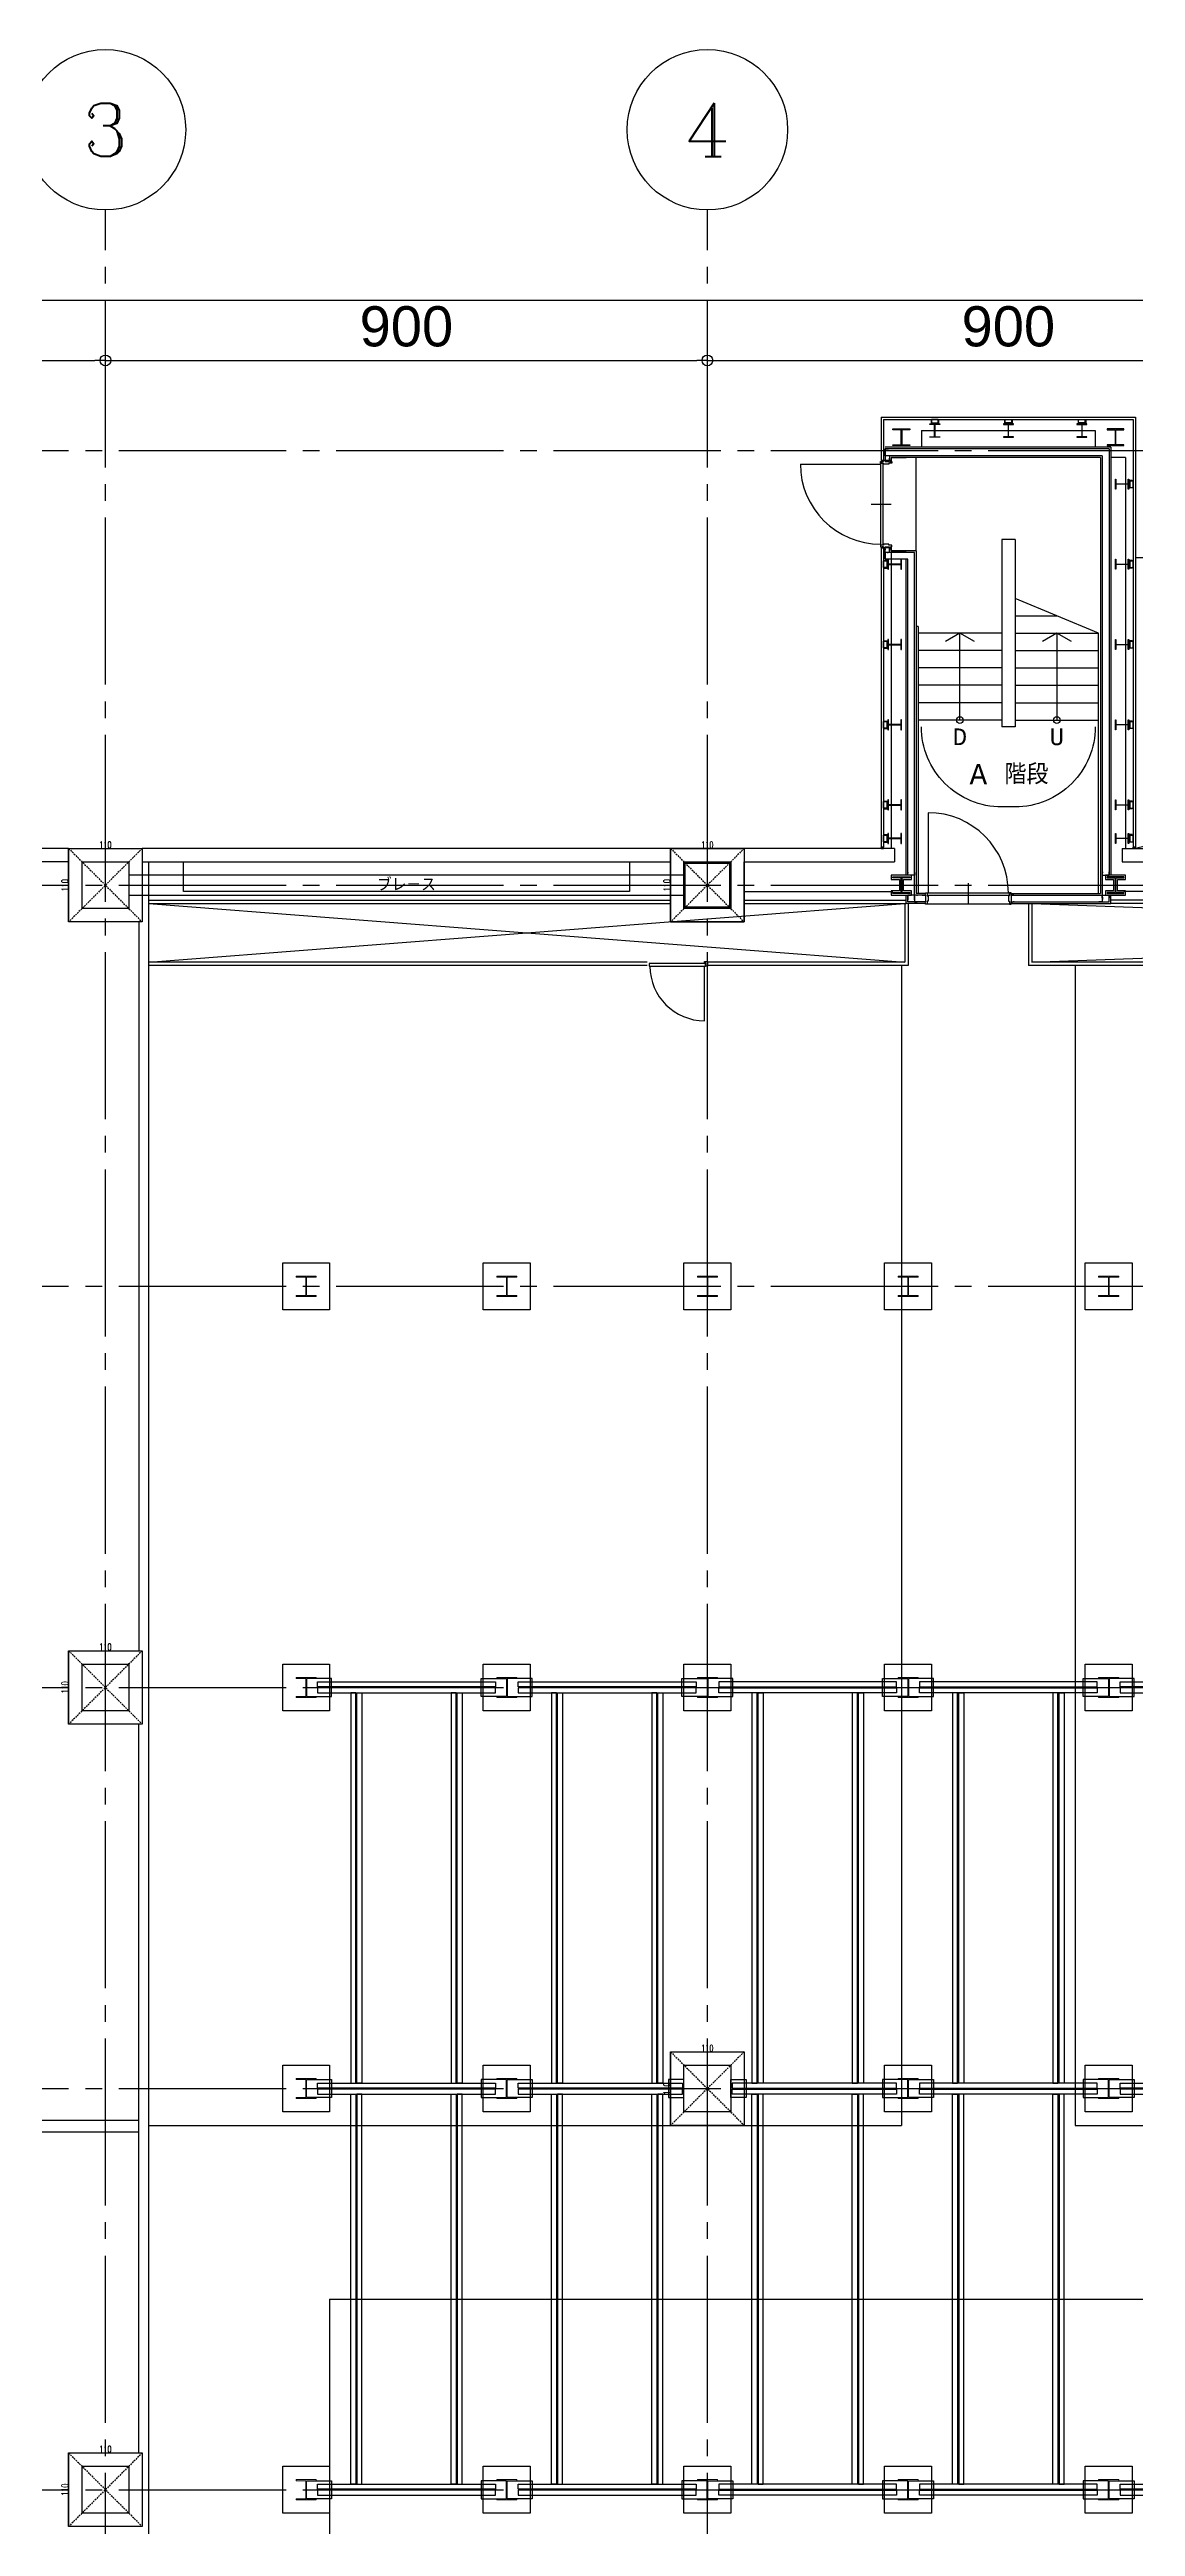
# Model space of a CAD drawing. Header units: millimetres. Extents: x -25195 to 195597, y 6477 to 112111.
# Drawn here: x 1776 to 3400, y 16295 to 20000 of the extents above; entities that cross this region are included whole.
import ezdxf
from ezdxf.enums import TextEntityAlignment as Align

# ---------------------------------------------------------------- set-up
doc = ezdxf.new("R2010")
doc.units = ezdxf.units.MM
doc.header["$LTSCALE"] = 100
doc.linetypes.add('X-N-FAB-L10$0$COL-CEN-LIN', pattern=[3.25, 2.5, -0.25, 0.25, -0.25])
doc.linetypes.add('X-N-FAB-L10$0$HIDDEN', pattern=[0.375, 0.25, -0.125])
for name, color, linetype in [('0-XREF', 7, 'Continuous'), ('X-N-FAB-L10$0$0-MC', 8, 'Continuous'), ('X-N-FAB-L10$0$0-NC', 8, 'Continuous'), ('X-N-FAB-L10$0$08', 8, 'Continuous'), ('X-N-FAB-L10$0$BEAM', 8, 'Continuous'), ('X-N-FAB-L10$0$BLOCK', 8, 'Continuous'), ('X-N-FAB-L10$0$CCL', 8, 'X-N-FAB-L10$0$COL-CEN-LIN'), ('X-N-FAB-L10$0$COL', 8, 'Continuous'), ('X-N-FAB-L10$0$COL-S', 8, 'Continuous'), ('X-N-FAB-L10$0$WALL-P', 8, 'Continuous'), ('X-N-FAB-L10$0$WALL-RC', 8, 'Continuous')]:
    doc.layers.add(name, color=color, linetype=linetype)
doc.layers.add('X-N-FAB-L10$0$A-BLOCK', color=8, linetype='Continuous', plot=False)
doc.layers.add('X-N-FAB-L10$0$DIM', color=8, linetype='Continuous', plot=False)
doc.layers.add('X-N-FAB-L10$0$STEEL1', color=8, linetype='Continuous', lineweight=0)
doc.styles.add('X-N-FAB-L10$0$ATS', font='monotxt.shx', dxfattribs={"bigfont": 'BIGFONT.shx'})
doc.styles.add('X-N-FAB-L10$0$COL-NUM', font='romanc')
doc.styles.add('X-N-FAB-L10$0$DIM', font='simplex.shx', dxfattribs={"width": 0.67, "bigfont": 'chineset.shx'})
doc.styles.add('X-N-FAB-L10$0$DimStyUse', font='romans.shx', dxfattribs={"width": 0.7})
doc.styles.add('X-N-FAB-L10$0$Gen-Text', font='arial.ttf', dxfattribs={"height": 2.5})
doc.dimstyles.new('X-N-FAB-L10$0$cirl', dxfattribs={"dimtxt": 200, "dimasz": 50, "dimexe": 50, "dimexo": 0, "dimgap": 20, "dimtad": 1, "dimdsep": 46, "dimtxsty": 'X-N-FAB-L10$0$DimStyUse', "dimblk": 'X-N-FAB-L10$0$_Origin', "dimcen": 10, "dimdle": 50, "dimclrt": 2, "dimazin": 0, "dimtfac": 1, "dimtix": 1, "dimtmove": 2, "dimatfit": 3, "dimfxl": 10, "dimtolj": 1, "dimarcsym": 0})
doc.dimstyles.new('X-N-FAB-L10$0$JJP_005_defpoint', dxfattribs={"dimtxt": 20, "dimasz": 0.5, "dimexe": 0.5, "dimexo": 0.5, "dimgap": 0.5, "dimtad": 1, "dimdsep": 46, "dimtxsty": 'X-N-FAB-L10$0$DIM', "dimblk": 'X-N-FAB-L10$0$_None', "dimcen": 10, "dimclrd": 256, "dimclre": 256, "dimclrt": 256, "dimadec": 0, "dimazin": 0, "dimtfac": 1, "dimtix": 1, "dimtmove": 2, "dimatfit": 3, "dimldrblk": 'X-N-FAB-L10$0$_None', "dimfxl": 0.5, "dimtolj": 1, "dimtzin": 0, "dimarcsym": 0})

# ---------------------------------------------------------------- blocks, each defined once
blk = doc.blocks.new('X-N-FAB-L10$0$_Origin')
at = {"color": 0, "linetype": 'ByBlock', "lineweight": -2}
blk.add_line((0, 0), (-1, 0), dxfattribs=at)
blk.add_circle((0, 0), 0.5, dxfattribs=at)
blk = doc.blocks.new('*D128')
at = {"layer": 'DefPoints', "color": 0, "transparency": 16777216}
for p in [(0, 9025), (-26950, 8935), (0, 8935)]:
    blk.add_point(p, dxfattribs=at)
at = {"layer": 'X-N-FAB-L10$0$DIM', "color": 0, "lineweight": -2, "transparency": 16777216}
for p, q in [((-26950, 8935), (-26950, 9045)), ((0, 8935), (0, 9045)), ((-26934, 9025), (-16, 9025))]:
    blk.add_line(p, q, dxfattribs=at)
at = {"layer": 'X-N-FAB-L10$0$DIM', "color": 0, "lineweight": -2, "transparency": 16777216, "xscale": 16, "yscale": 16, "zscale": 16, "rotation": 180}
blk.add_blockref('X-N-FAB-L10$0$_Origin', (-26950, 9025), dxfattribs=at)
at = {"layer": 'X-N-FAB-L10$0$DIM', "color": 0, "lineweight": -2, "transparency": 16777216, "xscale": 16, "yscale": 16, "zscale": 16}
blk.add_blockref('X-N-FAB-L10$0$_Origin', (0, 9025), dxfattribs=at)
at = {"layer": 'X-N-FAB-L10$0$DIM', "color": 2, "transparency": 16777216, "insert": (-13475, 9075.6), "char_height": 2.5, "attachment_point": 5, "style": 'X-N-FAB-L10$0$Gen-Text'}
blk.add_mtext('\\A1;{\\H24x;26950}', dxfattribs=at)
blk = doc.blocks.new('X-N-FAB-L10$0$cn-y')
at = {"layer": 'X-N-FAB-L10$0$0-MC'}
blk.add_circle((-50, 0), 50, dxfattribs=at)
at = {"layer": 'X-N-FAB-L10$0$0-NC', "style": 'X-N-FAB-L10$0$COL-NUM'}
blk.add_attdef('GRID-Y', text='', height=50, dxfattribs=at).set_placement((-50, 0), align=Align.MIDDLE_CENTER)
blk = doc.blocks.new('*D130')
at = {"layer": 'DefPoints', "color": 0, "transparency": 16777216}
for p in [(-25150, 8935), (-26050, 8845), (-25150, 8845)]:
    blk.add_point(p, dxfattribs=at)
at = {"layer": 'X-N-FAB-L10$0$DIM', "color": 0, "lineweight": -2, "transparency": 16777216}
for p, q in [((-26050, 8845), (-26050, 8955)), ((-26034, 8935), (-25166, 8935)), ((-25150, 8845), (-25150, 8955))]:
    blk.add_line(p, q, dxfattribs=at)
at = {"layer": 'X-N-FAB-L10$0$DIM', "color": 0, "lineweight": -2, "transparency": 16777216, "xscale": 16, "yscale": 16, "zscale": 16, "rotation": 180}
blk.add_blockref('X-N-FAB-L10$0$_Origin', (-26050, 8935), dxfattribs=at)
at = {"layer": 'X-N-FAB-L10$0$DIM', "color": 0, "lineweight": -2, "transparency": 16777216, "xscale": 16, "yscale": 16, "zscale": 16}
blk.add_blockref('X-N-FAB-L10$0$_Origin', (-25150, 8935), dxfattribs=at)
at = {"layer": 'X-N-FAB-L10$0$DIM', "color": 2, "transparency": 16777216, "insert": (-25600, 8985.6), "char_height": 2.5, "attachment_point": 5, "style": 'X-N-FAB-L10$0$Gen-Text'}
blk.add_mtext('\\A1;{\\H24x;900}', dxfattribs=at)
blk = doc.blocks.new('*D131')
at = {"layer": 'DefPoints', "color": 0, "transparency": 16777216}
for p in [(-24250, 8935), (-25150, 8845), (-24250, 8845)]:
    blk.add_point(p, dxfattribs=at)
at = {"layer": 'X-N-FAB-L10$0$DIM', "color": 0, "lineweight": -2, "transparency": 16777216}
for p, q in [((-25150, 8845), (-25150, 8955)), ((-25134, 8935), (-24266, 8935)), ((-24250, 8845), (-24250, 8955))]:
    blk.add_line(p, q, dxfattribs=at)
at = {"layer": 'X-N-FAB-L10$0$DIM', "color": 0, "lineweight": -2, "transparency": 16777216, "xscale": 16, "yscale": 16, "zscale": 16, "rotation": 180}
blk.add_blockref('X-N-FAB-L10$0$_Origin', (-25150, 8935), dxfattribs=at)
at = {"layer": 'X-N-FAB-L10$0$DIM', "color": 0, "lineweight": -2, "transparency": 16777216, "xscale": 16, "yscale": 16, "zscale": 16}
blk.add_blockref('X-N-FAB-L10$0$_Origin', (-24250, 8935), dxfattribs=at)
at = {"layer": 'X-N-FAB-L10$0$DIM', "color": 2, "transparency": 16777216, "insert": (-24700, 8985.6), "char_height": 2.5, "attachment_point": 5, "style": 'X-N-FAB-L10$0$Gen-Text'}
blk.add_mtext('\\A1;{\\H24x;900}', dxfattribs=at)
blk = doc.blocks.new('*D132')
at = {"layer": 'DefPoints', "color": 0, "transparency": 16777216}
for p in [(-23350, 8935), (-24250, 8845), (-23350, 8845)]:
    blk.add_point(p, dxfattribs=at)
at = {"layer": 'X-N-FAB-L10$0$DIM', "color": 0, "lineweight": -2, "transparency": 16777216}
for p, q in [((-24250, 8845), (-24250, 8955)), ((-24234, 8935), (-23366, 8935)), ((-23350, 8845), (-23350, 8955))]:
    blk.add_line(p, q, dxfattribs=at)
at = {"layer": 'X-N-FAB-L10$0$DIM', "color": 0, "lineweight": -2, "transparency": 16777216, "xscale": 16, "yscale": 16, "zscale": 16, "rotation": 180}
blk.add_blockref('X-N-FAB-L10$0$_Origin', (-24250, 8935), dxfattribs=at)
at = {"layer": 'X-N-FAB-L10$0$DIM', "color": 0, "lineweight": -2, "transparency": 16777216, "xscale": 16, "yscale": 16, "zscale": 16}
blk.add_blockref('X-N-FAB-L10$0$_Origin', (-23350, 8935), dxfattribs=at)
at = {"layer": 'X-N-FAB-L10$0$DIM', "color": 2, "transparency": 16777216, "insert": (-23800, 8985.6), "char_height": 2.5, "attachment_point": 5, "style": 'X-N-FAB-L10$0$Gen-Text'}
blk.add_mtext('\\A1;{\\H24x;900}', dxfattribs=at)
blk = doc.blocks.new('*D89')
at = {"layer": 'DefPoints', "lineweight": -2, "transparency": 16777216}
blk.add_line((0, 0), (110, 0), dxfattribs=at)
at = {"layer": 'DefPoints', "color": 0, "transparency": 16777216}
for p in [(0, 0), (110, 0), (110, 0)]:
    blk.add_point(p, dxfattribs=at)
at = {"layer": 'DefPoints', "transparency": 16777216, "insert": (55, 5.5), "char_height": 10, "attachment_point": 5, "style": 'X-N-FAB-L10$0$DIM'}
blk.add_mtext('\\A1;110', dxfattribs=at)
blk = doc.blocks.new('X-N-FAB-L10$0$_None')
blk = doc.blocks.new('*D90')
at = {"layer": 'DefPoints', "lineweight": -2, "transparency": 16777216}
blk.add_line((0, 0), (0, -110), dxfattribs=at)
at = {"layer": 'DefPoints', "color": 0, "transparency": 16777216}
for p in [(0, 0), (0, -110), (0, -110)]:
    blk.add_point(p, dxfattribs=at)
at = {"layer": 'DefPoints', "transparency": 16777216, "insert": (-5.5, -55), "char_height": 10, "attachment_point": 5, "rotation": 90, "style": 'X-N-FAB-L10$0$DIM'}
blk.add_mtext('\\A1;110', dxfattribs=at)
blk = doc.blocks.new('X-N-FAB-L10$0$A$C08dda4ec')
at = {"layer": 'X-N-FAB-L10$0$COL'}
blk.add_lwpolyline([(0, 70), (70, 70), (70, 0), (0, 0)], close=True, dxfattribs=at)
at = {"layer": 'X-N-FAB-L10$0$STEEL1'}
blk.add_lwpolyline([(20, 50), (50, 50), (50, 48.5), (35.5, 48.5), (35.5, 21.5), (50, 21.5), (50, 20), (20, 20), (20, 21.5), (34.5, 21.5), (34.5, 48.5), (20, 48.5)], close=True, dxfattribs=at)
blk = doc.blocks.new('X-N-FAB-L10$0$A$C4634a148')
at = {"layer": 'X-N-FAB-L10$0$08'}
for points in [[(0, 5400), (37.5, 5400), (37.5, 5427), (0, 5427)], [(16.5, 5421.8), (282.5, 5421.8), (282.5, 5414.3), (16.5, 5414.3)], [(16.5, 5405.2), (282.5, 5405.2), (282.5, 5412.7), (16.5, 5412.7)], [(299, 5400), (261.5, 5400), (261.5, 5427), (299, 5427)], [(300, 5400), (337.5, 5400), (337.5, 5427), (300, 5427)], [(316.5, 5421.8), (582.5, 5421.8), (582.5, 5414.3), (316.5, 5414.3)], [(316.5, 5405.2), (582.5, 5405.2), (582.5, 5412.7), (316.5, 5412.7)], [(599, 5400), (561.5, 5400), (561.5, 5427), (599, 5427)], [(600, 5400), (637.5, 5400), (637.5, 5427), (600, 5427)], [(882.5, 5421.8), (616.5, 5421.8), (616.5, 5414.3), (882.5, 5414.3)], [(882.5, 5405.2), (616.5, 5405.2), (616.5, 5412.7), (882.5, 5412.7)], [(899, 5400), (861.5, 5400), (861.5, 5427), (899, 5427)], [(900, 5400), (937.5, 5400), (937.5, 5427), (900, 5427)], [(1182.5, 5421.8), (916.5, 5421.8), (916.5, 5414.3), (1182.5, 5414.3)], [(1182.5, 5405.2), (916.5, 5405.2), (916.5, 5412.7), (1182.5, 5412.7)], [(1199, 5400), (1161.5, 5400), (1161.5, 5427), (1199, 5427)], [(1200, 5400), (1237.5, 5400), (1237.5, 5427), (1200, 5427)], [(1216.5, 5421.8), (1482.5, 5421.8), (1482.5, 5414.3), (1216.5, 5414.3)], [(1216.5, 5405.2), (1482.5, 5405.2), (1482.5, 5412.7), (1216.5, 5412.7)], [(66.2, 5405.2), (66.2, 4821.8), (73.7, 4821.8), (73.7, 5405.2)], [(82.8, 5405.2), (82.8, 4821.8), (75.3, 4821.8), (75.3, 5405.2)], [(216.2, 5405.2), (216.2, 4821.8), (223.7, 4821.8), (223.7, 5405.2)], [(232.8, 5405.2), (232.8, 4821.8), (225.3, 4821.8), (225.3, 5405.2)], [(366.2, 5405.2), (366.2, 4821.8), (373.7, 4821.8), (373.7, 5405.2)], [(382.8, 5405.2), (382.8, 4821.8), (375.3, 4821.8), (375.3, 5405.2)], [(516.2, 5405.2), (516.2, 4821.8), (523.7, 4821.8), (523.7, 5405.2)], [(532.8, 5405.2), (532.8, 4821.8), (525.3, 4821.8), (525.3, 5405.2)], [(666.2, 5405.2), (666.2, 4821.8), (673.7, 4821.8), (673.7, 5405.2)], [(682.8, 5405.2), (682.8, 4821.8), (675.3, 4821.8), (675.3, 5405.2)], [(816.2, 5405.2), (816.2, 4821.8), (823.7, 4821.8), (823.7, 5405.2)], [(832.8, 5405.2), (832.8, 4821.8), (825.3, 4821.8), (825.3, 5405.2)], [(966.2, 5405.2), (966.2, 4821.8), (973.7, 4821.8), (973.7, 5405.2)], [(982.8, 5405.2), (982.8, 4821.8), (975.3, 4821.8), (975.3, 5405.2)], [(1116.2, 5405.2), (1116.2, 4821.8), (1123.7, 4821.8), (1123.7, 5405.2)], [(1132.8, 5405.2), (1132.8, 4821.8), (1125.3, 4821.8), (1125.3, 5405.2)], [(0, 4827), (37.5, 4827), (37.5, 4800), (0, 4800)], [(16.5, 4821.8), (282.5, 4821.8), (282.5, 4814.3), (16.5, 4814.3)], [(299, 4827), (261.5, 4827), (261.5, 4800), (299, 4800)], [(300, 4827), (337.5, 4827), (337.5, 4800), (300, 4800)], [(316.5, 4821.8), (562.5, 4821.8), (562.5, 4814.3), (316.5, 4814.3)], [(564.5, 4827), (541.5, 4827), (541.5, 4800), (564.5, 4800)], [(634.5, 4827), (657.5, 4827), (657.5, 4800), (634.5, 4800)], [(882.5, 4821.8), (636.5, 4821.8), (636.5, 4814.3), (882.5, 4814.3)], [(899, 4827), (861.5, 4827), (861.5, 4800), (899, 4800)], [(900, 4827), (937.5, 4827), (937.5, 4800), (900, 4800)], [(1182.5, 4821.8), (916.5, 4821.8), (916.5, 4814.3), (1182.5, 4814.3)], [(1199, 4827), (1161.5, 4827), (1161.5, 4800), (1199, 4800)], [(1200, 4827), (1237.5, 4827), (1237.5, 4800), (1200, 4800)], [(1216.5, 4821.8), (1462.5, 4821.8), (1462.5, 4814.3), (1216.5, 4814.3)], [(16.5, 4805.2), (282.5, 4805.2), (282.5, 4812.7), (16.5, 4812.7)], [(66.2, 4221.8), (66.2, 4805.2), (73.7, 4805.2), (73.7, 4221.8)], [(82.8, 4221.8), (82.8, 4805.2), (75.3, 4805.2), (75.3, 4221.8)], [(216.2, 4221.8), (216.2, 4805.2), (223.7, 4805.2), (223.7, 4221.8)], [(232.8, 4221.8), (232.8, 4805.2), (225.3, 4805.2), (225.3, 4221.8)], [(316.5, 4805.2), (562.5, 4805.2), (562.5, 4812.7), (316.5, 4812.7)], [(366.2, 4221.8), (366.2, 4805.2), (373.7, 4805.2), (373.7, 4221.8)], [(382.8, 4221.8), (382.8, 4805.2), (375.3, 4805.2), (375.3, 4221.8)], [(516.2, 4221.8), (516.2, 4805.2), (523.7, 4805.2), (523.7, 4221.8)], [(532.8, 4221.8), (532.8, 4805.2), (525.3, 4805.2), (525.3, 4221.8)], [(882.5, 4805.2), (636.5, 4805.2), (636.5, 4812.7), (882.5, 4812.7)], [(666.2, 4221.8), (666.2, 4805.2), (673.7, 4805.2), (673.7, 4221.8)], [(682.8, 4221.8), (682.8, 4805.2), (675.3, 4805.2), (675.3, 4221.8)], [(816.2, 4221.8), (816.2, 4805.2), (823.7, 4805.2), (823.7, 4221.8)], [(832.8, 4221.8), (832.8, 4805.2), (825.3, 4805.2), (825.3, 4221.8)], [(1182.5, 4805.2), (916.5, 4805.2), (916.5, 4812.7), (1182.5, 4812.7)], [(966.2, 4221.8), (966.2, 4805.2), (973.7, 4805.2), (973.7, 4221.8)], [(982.8, 4221.8), (982.8, 4805.2), (975.3, 4805.2), (975.3, 4221.8)], [(1116.2, 4221.8), (1116.2, 4805.2), (1123.7, 4805.2), (1123.7, 4221.8)], [(1132.8, 4221.8), (1132.8, 4805.2), (1125.3, 4805.2), (1125.3, 4221.8)], [(1216.5, 4805.2), (1462.5, 4805.2), (1462.5, 4812.7), (1216.5, 4812.7)], [(0, 4227), (37.5, 4227), (37.5, 4200), (0, 4200)], [(299, 4227), (261.5, 4227), (261.5, 4200), (299, 4200)], [(300, 4227), (337.5, 4227), (337.5, 4200), (300, 4200)], [(599, 4227), (561.5, 4227), (561.5, 4200), (599, 4200)], [(600, 4227), (637.5, 4227), (637.5, 4200), (600, 4200)], [(899, 4227), (861.5, 4227), (861.5, 4200), (899, 4200)], [(900, 4227), (937.5, 4227), (937.5, 4200), (900, 4200)], [(1199, 4227), (1161.5, 4227), (1161.5, 4200), (1199, 4200)], [(1200, 4227), (1237.5, 4227), (1237.5, 4200), (1200, 4200)], [(16.5, 4221.8), (282.5, 4221.8), (282.5, 4214.3), (16.5, 4214.3)], [(16.5, 4205.2), (282.5, 4205.2), (282.5, 4212.7), (16.5, 4212.7)], [(316.5, 4221.8), (582.5, 4221.8), (582.5, 4214.3), (316.5, 4214.3)], [(316.5, 4205.2), (582.5, 4205.2), (582.5, 4212.7), (316.5, 4212.7)], [(882.5, 4221.8), (616.5, 4221.8), (616.5, 4214.3), (882.5, 4214.3)], [(882.5, 4205.2), (616.5, 4205.2), (616.5, 4212.7), (882.5, 4212.7)], [(1182.5, 4221.8), (916.5, 4221.8), (916.5, 4214.3), (1182.5, 4214.3)], [(1182.5, 4205.2), (916.5, 4205.2), (916.5, 4212.7), (1182.5, 4212.7)], [(1216.5, 4221.8), (1482.5, 4221.8), (1482.5, 4214.3), (1216.5, 4214.3)], [(1216.5, 4205.2), (1482.5, 4205.2), (1482.5, 4212.7), (1216.5, 4212.7)]]:
    blk.add_lwpolyline(points, close=True, dxfattribs=at)
blk = doc.blocks.new('X-N-FAB-L10$0$A$C5b9bb6f0')
at = {"layer": 'X-N-FAB-L10$0$08'}
for p, q in [((5689.1, 10614), (5689.1, 10549.5)), ((5689.1, 10614), (6069.1, 10614)), ((5692.6, 10610.5), (5692.6, 10549.5)), ((5692.6, 10610.5), (6065.6, 10610.5)), ((6065.6, 10610.5), (6065.6, 9971)), ((6069.1, 10614), (6069.1, 9971)), ((6032.1, 10569), (5695.1, 10569)), ((6029.6, 10566.5), (5695.1, 10566.5)), ((5695.1, 10566.5), (5695.1, 10548)), ((5749.1, 10594), (6009.1, 10594)), ((5749.1, 10594), (5749.1, 10569)), ((6009.1, 10594), (6009.1, 10569)), ((6029.6, 10566.5), (6029.6, 9929)), ((6032.1, 10569), (6032.1, 9929)), ((5568.1, 10544), (5688.1, 10544)), ((5689.1, 10549.5), (5692.6, 10549.5)), ((5704.1, 10549.5), (5689.1, 10549.5)), ((6019.6, 10556.5), (5695.1, 10556.5)), ((5701.6, 10556.5), (5701.6, 10548)), ((6017.1, 10554), (5704.1, 10554)), ((5704.1, 10554), (5704.1, 10549.5)), ((5704.1, 10554), (5704.1, 10548)), ((5704.1, 10554), (5726.1, 10554)), ((5741.1, 10414), (5741.1, 10554)), ((6017.1, 10554), (6017.1, 9901.5)), ((6019.6, 10556.5), (6019.6, 9899)), ((6054.1, 10554), (6032.1, 10554)), ((6054.1, 10554), (6054.1, 9969)), ((8429.1, 10539), (6069.1, 9969)), ((5674.1, 10484), (5704.1, 10484)), ((5689.1, 10418.5), (5689.1, 9971)), ((5689.1, 10418.5), (5692.6, 10418.5)), ((5704.1, 10418.5), (5689.1, 10418.5)), ((5692.6, 10418.5), (5692.6, 9971)), ((5695.1, 10401.5), (5695.1, 10420)), ((5738.6, 10411.5), (5695.1, 10411.5)), ((5701.6, 10411.5), (5701.6, 10420)), ((5704.1, 10414), (5704.1, 10420)), ((5704.1, 10418.5), (5704.1, 9969)), ((5704.1, 10414), (5704.1, 10418.5)), ((5704.1, 10414), (5726.1, 10414)), ((5741.1, 10414), (5704.1, 10414)), ((5738.6, 9899), (5738.6, 10411.5)), ((5741.1, 10414), (5741.1, 9901.5)), ((5889.1, 10431), (5869.1, 10431)), ((5869.1, 10431), (5869.1, 10301)), ((5889.1, 10431), (5889.1, 10343)), ((5728.6, 10401.5), (5695.1, 10401.5)), ((5726.1, 9929), (5726.1, 10401.5)), ((5728.6, 9929), (5728.6, 10401.5)), ((6069.1, 10404), (6279.1, 10404)), ((6014.1, 10291), (5889.1, 10343)), ((5889.1, 10343), (5889.1, 10151)), ((5744.1, 10301), (5741.1, 10301)), ((5744.1, 10301), (5744.1, 9901.5)), ((5869.1, 10301), (5869.1, 10151)), ((5889.1, 10317), (5951.6, 10317)), ((5869.1, 10291), (5744.1, 10291)), ((5869.1, 10265), (5744.1, 10265)), ((5806.6, 10161), (5806.6, 10291)), ((5889.1, 10291), (6014.1, 10291)), ((5889.1, 10265), (6014.1, 10265)), ((5951.6, 10291), (5951.6, 10161)), ((6014.1, 9901.5), (6014.1, 10291)), ((5869.1, 10239), (5744.1, 10239)), ((5889.1, 10239), (6014.1, 10239)), ((5869.1, 10213), (5744.1, 10213)), ((5889.1, 10213), (6014.1, 10213)), ((5869.1, 10187), (5744.1, 10187)), ((5869.1, 10161), (5744.1, 10161)), ((5889.1, 10187), (6014.1, 10187)), ((5889.1, 10161), (6014.1, 10161)), ((5889.1, 10151), (5869.1, 10151)), ((5759.1, 10022.5), (5759.1, 9902.5)), ((5709.1, 9969), (4584.1, 9969)), ((5689.1, 9971), (5692.6, 9971)), ((5689.1, 9969), (5692.6, 9969)), ((5709.1, 9969), (5709.1, 9949)), ((6049.1, 9969), (8449.1, 9969)), ((6049.1, 9969), (6049.1, 9949)), ((6069.1, 9971), (6065.6, 9971)), ((6069.1, 9969), (6065.6, 9969)), ((4584.1, 9949), (5374.1, 9949)), ((5484.1, 9949), (5709.1, 9949)), ((6049.1, 9949), (6274.1, 9949)), ((5484.1, 9904.5), (5706.6, 9904.5)), ((5726.1, 9886.5), (5726.1, 9899)), ((5728.6, 9889), (5728.6, 9899)), ((5755.1, 9899), (5738.6, 9899)), ((5755.1, 9901.5), (5741.1, 9901.5)), ((5819.1, 9916.9), (5819.1, 9886.5)), ((5883.1, 9901.5), (6017.1, 9901.5)), ((5883.1, 9899), (6019.6, 9899)), ((6029.6, 9889), (6029.6, 9899)), ((6032.1, 9886.5), (6032.1, 9899)), ((6274.1, 9904.5), (6051.6, 9904.5)), ((4594.1, 9891.5), (5374.1, 9891.5)), ((4594.1, 9799), (5724.1, 9886.5)), ((4594.1, 9886.5), (5724.1, 9799)), ((4594.1, 9886.5), (5374.1, 9886.5)), ((5484.1, 9891.5), (5726.1, 9891.5)), ((5484.1, 9886.5), (5726.1, 9886.5)), ((5724.1, 9886.5), (5724.1, 9799)), ((5754.1, 9886.5), (5726.1, 9886.5)), ((5755.1, 9889), (5728.6, 9889)), ((5729.1, 9886.5), (5729.1, 9794)), ((5880.6, 9885.5), (5757.6, 9885.5)), ((5883.1, 9889), (6029.6, 9889)), ((5884.1, 9886.5), (6032.1, 9886.5)), ((5909.1, 9886.5), (5909.1, 9794)), ((5914.1, 9799), (8414.1, 9886.5)), ((5914.1, 9886.5), (8414.1, 9799)), ((5914.1, 9886.5), (5914.1, 9799)), ((6274.1, 9891.5), (6032.1, 9891.5)), ((6274.1, 9886.5), (6032.1, 9886.5)), ((5339.1, 9799), (4594.1, 9799)), ((5339.1, 9794), (4594.1, 9794)), ((5425, 9711.2), (5425, 9793)), ((5724.1, 9799), (5429.1, 9799)), ((5729.1, 9794), (5429.1, 9794)), ((5719.1, 9794), (5719.1, 8059)), ((7049.1, 9794), (5909.1, 9794)), ((7049.1, 9799), (5914.1, 9799)), ((5979.1, 9794), (5979.1, 8059)), ((4594.1, 8059), (5719.1, 8059)), ((5979.1, 8059), (8769.1, 8059)), ((4864.1, 7799), (8769.1, 7799)), ((4864.1, 7799), (4864.1, 6954))]:
    blk.add_line(p, q, dxfattribs=at)
for points in [[(5731.6, 10571.5), (5706.6, 10571.5), (5706.6, 10572.9), (5718.7, 10572.9), (5718.7, 10595.1), (5706.6, 10595.1), (5706.6, 10596.5), (5731.6, 10596.5), (5731.6, 10595.1), (5719.6, 10595.1), (5719.6, 10572.9), (5731.6, 10572.9)], [(5761.6, 10604), (5776.6, 10604), (5776.6, 10603.1), (5769.4, 10603.1), (5769.4, 10584.9), (5776.6, 10584.9), (5776.6, 10584), (5761.6, 10584), (5761.6, 10584.9), (5768.8, 10584.9), (5768.8, 10603.1), (5761.6, 10603.1)], [(5763.5, 10609), (5763.5, 10604), (5768.5, 10604), (5768.5, 10604.6), (5764.1, 10604.6), (5764.1, 10609)], [(5764.1, 10605.5), (5774.1, 10605.5), (5774.1, 10610.5), (5764.1, 10610.5)], [(5774.7, 10609), (5774.7, 10604), (5769.7, 10604), (5769.7, 10604.6), (5774.1, 10604.6), (5774.1, 10609)], [(5886.6, 10604), (5871.6, 10604), (5871.6, 10603.1), (5878.8, 10603.1), (5878.8, 10584.9), (5871.6, 10584.9), (5871.6, 10584), (5886.6, 10584), (5886.6, 10584.9), (5879.4, 10584.9), (5879.4, 10603.1), (5886.6, 10603.1)], [(5873.5, 10609), (5873.5, 10604), (5878.5, 10604), (5878.5, 10604.6), (5874.1, 10604.6), (5874.1, 10609)], [(5884.1, 10605.5), (5874.1, 10605.5), (5874.1, 10610.5), (5884.1, 10610.5)], [(5884.7, 10609), (5884.7, 10604), (5879.7, 10604), (5879.7, 10604.6), (5884.1, 10604.6), (5884.1, 10609)], [(5996.6, 10604), (5981.6, 10604), (5981.6, 10603.1), (5988.8, 10603.1), (5988.8, 10584.9), (5981.6, 10584.9), (5981.6, 10584), (5996.6, 10584), (5996.6, 10584.9), (5989.4, 10584.9), (5989.4, 10603.1), (5996.6, 10603.1)], [(5983.5, 10609), (5983.5, 10604), (5988.5, 10604), (5988.5, 10604.6), (5984.1, 10604.6), (5984.1, 10609)], [(5994.1, 10605.5), (5984.1, 10605.5), (5984.1, 10610.5), (5994.1, 10610.5)], [(5994.7, 10609), (5994.7, 10604), (5989.7, 10604), (5989.7, 10604.6), (5994.1, 10604.6), (5994.1, 10609)], [(6051.6, 10596.5), (6026.6, 10596.5), (6026.6, 10595.1), (6038.7, 10595.1), (6038.7, 10572.9), (6026.6, 10572.9), (6026.6, 10571.5), (6051.6, 10571.5), (6051.6, 10572.9), (6039.6, 10572.9), (6039.6, 10595.1), (6051.6, 10595.1)], [(5688.1, 10545), (5688.1, 10423), (5692.1, 10423), (5692.1, 10545)], [(6059.1, 10521.5), (6059.1, 10506.5), (6058.2, 10506.5), (6058.2, 10513.7), (6040, 10513.7), (6040, 10506.5), (6039.1, 10506.5), (6039.1, 10521.5), (6040, 10521.5), (6040, 10514.3), (6058.2, 10514.3), (6058.2, 10521.5)], [(6064.1, 10519.6), (6059.1, 10519.6), (6059.1, 10514.6), (6059.7, 10514.6), (6059.7, 10519), (6064.1, 10519)], [(6064.1, 10508.4), (6059.1, 10508.4), (6059.1, 10513.4), (6059.7, 10513.4), (6059.7, 10509), (6064.1, 10509)], [(6060.6, 10519), (6060.6, 10509), (6065.6, 10509), (6065.6, 10519)], [(5697.6, 10399), (5697.6, 10389), (5692.6, 10389), (5692.6, 10399)], [(5694.1, 10399.6), (5699.1, 10399.6), (5699.1, 10394.6), (5698.5, 10394.6), (5698.5, 10399), (5694.1, 10399)], [(5694.1, 10388.4), (5699.1, 10388.4), (5699.1, 10393.4), (5698.5, 10393.4), (5698.5, 10389), (5694.1, 10389)], [(5699.1, 10401.5), (5699.1, 10386.5), (5700, 10386.5), (5700, 10393.7), (5718.2, 10393.7), (5718.2, 10386.5), (5719.1, 10386.5), (5719.1, 10401.5), (5718.2, 10401.5), (5718.2, 10394.3), (5700, 10394.3), (5700, 10401.5)], [(6059.1, 10401.5), (6059.1, 10386.5), (6058.2, 10386.5), (6058.2, 10393.7), (6040, 10393.7), (6040, 10386.5), (6039.1, 10386.5), (6039.1, 10401.5), (6040, 10401.5), (6040, 10394.3), (6058.2, 10394.3), (6058.2, 10401.5)], [(6064.1, 10399.6), (6059.1, 10399.6), (6059.1, 10394.6), (6059.7, 10394.6), (6059.7, 10399), (6064.1, 10399)], [(6064.1, 10388.4), (6059.1, 10388.4), (6059.1, 10393.4), (6059.7, 10393.4), (6059.7, 10389), (6064.1, 10389)], [(6060.6, 10399), (6060.6, 10389), (6065.6, 10389), (6065.6, 10399)], [(5697.6, 10279), (5697.6, 10269), (5692.6, 10269), (5692.6, 10279)], [(5694.1, 10279.6), (5699.1, 10279.6), (5699.1, 10274.6), (5698.5, 10274.6), (5698.5, 10279), (5694.1, 10279)], [(5694.1, 10268.4), (5699.1, 10268.4), (5699.1, 10273.4), (5698.5, 10273.4), (5698.5, 10269), (5694.1, 10269)], [(5699.1, 10281.5), (5699.1, 10266.5), (5700, 10266.5), (5700, 10273.7), (5718.2, 10273.7), (5718.2, 10266.5), (5719.1, 10266.5), (5719.1, 10281.5), (5718.2, 10281.5), (5718.2, 10274.3), (5700, 10274.3), (5700, 10281.5)], [(6059.1, 10281.5), (6059.1, 10266.5), (6058.2, 10266.5), (6058.2, 10273.7), (6040, 10273.7), (6040, 10266.5), (6039.1, 10266.5), (6039.1, 10281.5), (6040, 10281.5), (6040, 10274.3), (6058.2, 10274.3), (6058.2, 10281.5)], [(6064.1, 10279.6), (6059.1, 10279.6), (6059.1, 10274.6), (6059.7, 10274.6), (6059.7, 10279), (6064.1, 10279)], [(6064.1, 10268.4), (6059.1, 10268.4), (6059.1, 10273.4), (6059.7, 10273.4), (6059.7, 10269), (6064.1, 10269)], [(6060.6, 10279), (6060.6, 10269), (6065.6, 10269), (6065.6, 10279)], [(5697.6, 10159), (5697.6, 10149), (5692.6, 10149), (5692.6, 10159)], [(5694.1, 10159.6), (5699.1, 10159.6), (5699.1, 10154.6), (5698.5, 10154.6), (5698.5, 10159), (5694.1, 10159)], [(5694.1, 10148.4), (5699.1, 10148.4), (5699.1, 10153.4), (5698.5, 10153.4), (5698.5, 10149), (5694.1, 10149)], [(5699.1, 10161.5), (5699.1, 10146.5), (5700, 10146.5), (5700, 10153.7), (5718.2, 10153.7), (5718.2, 10146.5), (5719.1, 10146.5), (5719.1, 10161.5), (5718.2, 10161.5), (5718.2, 10154.3), (5700, 10154.3), (5700, 10161.5)], [(6059.1, 10161.5), (6059.1, 10146.5), (6058.2, 10146.5), (6058.2, 10153.7), (6040, 10153.7), (6040, 10146.5), (6039.1, 10146.5), (6039.1, 10161.5), (6040, 10161.5), (6040, 10154.3), (6058.2, 10154.3), (6058.2, 10161.5)], [(6064.1, 10159.6), (6059.1, 10159.6), (6059.1, 10154.6), (6059.7, 10154.6), (6059.7, 10159), (6064.1, 10159)], [(6064.1, 10148.4), (6059.1, 10148.4), (6059.1, 10153.4), (6059.7, 10153.4), (6059.7, 10149), (6064.1, 10149)], [(6060.6, 10159), (6060.6, 10149), (6065.6, 10149), (6065.6, 10159)], [(5699.1, 10041.5), (5699.1, 10026.5), (5700, 10026.5), (5700, 10033.7), (5718.2, 10033.7), (5718.2, 10026.5), (5719.1, 10026.5), (5719.1, 10041.5), (5718.2, 10041.5), (5718.2, 10034.3), (5700, 10034.3), (5700, 10041.5)], [(6059.1, 10041.5), (6059.1, 10026.5), (6058.2, 10026.5), (6058.2, 10033.7), (6040, 10033.7), (6040, 10026.5), (6039.1, 10026.5), (6039.1, 10041.5), (6040, 10041.5), (6040, 10034.3), (6058.2, 10034.3), (6058.2, 10041.5)], [(5697.6, 10039), (5697.6, 10029), (5692.6, 10029), (5692.6, 10039)], [(5694.1, 10039.6), (5699.1, 10039.6), (5699.1, 10034.6), (5698.5, 10034.6), (5698.5, 10039), (5694.1, 10039)], [(5694.1, 10028.4), (5699.1, 10028.4), (5699.1, 10033.4), (5698.5, 10033.4), (5698.5, 10029), (5694.1, 10029)], [(6064.1, 10039.6), (6059.1, 10039.6), (6059.1, 10034.6), (6059.7, 10034.6), (6059.7, 10039), (6064.1, 10039)], [(6064.1, 10028.4), (6059.1, 10028.4), (6059.1, 10033.4), (6059.7, 10033.4), (6059.7, 10029), (6064.1, 10029)], [(6060.6, 10039), (6060.6, 10029), (6065.6, 10029), (6065.6, 10039)], [(5697.6, 9989), (5697.6, 9979), (5692.6, 9979), (5692.6, 9989)], [(5694.1, 9989.6), (5699.1, 9989.6), (5699.1, 9984.6), (5698.5, 9984.6), (5698.5, 9989), (5694.1, 9989)], [(5694.1, 9978.4), (5699.1, 9978.4), (5699.1, 9983.4), (5698.5, 9983.4), (5698.5, 9979), (5694.1, 9979)], [(5699.1, 9991.5), (5699.1, 9976.5), (5700, 9976.5), (5700, 9983.7), (5718.2, 9983.7), (5718.2, 9976.5), (5719.1, 9976.5), (5719.1, 9991.5), (5718.2, 9991.5), (5718.2, 9984.3), (5700, 9984.3), (5700, 9991.5)], [(6059.1, 9991.5), (6059.1, 9976.5), (6058.2, 9976.5), (6058.2, 9983.7), (6040, 9983.7), (6040, 9976.5), (6039.1, 9976.5), (6039.1, 9991.5), (6040, 9991.5), (6040, 9984.3), (6058.2, 9984.3), (6058.2, 9991.5)], [(6064.1, 9989.6), (6059.1, 9989.6), (6059.1, 9984.6), (6059.7, 9984.6), (6059.7, 9989), (6064.1, 9989)], [(6064.1, 9978.4), (6059.1, 9978.4), (6059.1, 9983.4), (6059.7, 9983.4), (6059.7, 9979), (6064.1, 9979)], [(6060.6, 9989), (6060.6, 9979), (6065.6, 9979), (6065.6, 9989)], [(5394.1, 9879), (5394.1, 9949), (5464.1, 9949), (5464.1, 9879)], [(5396.1, 9881), (5396.1, 9947), (5462.1, 9947), (5462.1, 9881)], [(4564.1, 9899), (5394.1, 9899), (5394.1, 9929), (4564.1, 9929)], [(5734.1, 9929), (5704.1, 9929), (5704.1, 9922.6), (5716.2, 9922.6), (5716.2, 9905.4), (5704.1, 9905.4), (5704.1, 9899), (5734.1, 9899), (5734.1, 9905.4), (5722.1, 9905.4), (5722.1, 9922.6), (5734.1, 9922.6)], [(5731.6, 9901.5), (5706.6, 9901.5), (5706.6, 9902.9), (5718.7, 9902.9), (5718.7, 9925.1), (5706.6, 9925.1), (5706.6, 9926.5), (5731.6, 9926.5), (5731.6, 9925.1), (5719.6, 9925.1), (5719.6, 9902.9), (5731.6, 9902.9)], [(5758.1, 9902.5), (5880.1, 9902.5), (5880.1, 9898.5), (5758.1, 9898.5)], [(6054.1, 9929), (6024.1, 9929), (6024.1, 9922.6), (6036.2, 9922.6), (6036.2, 9905.4), (6024.1, 9905.4), (6024.1, 9899), (6054.1, 9899), (6054.1, 9905.4), (6042.1, 9905.4), (6042.1, 9922.6), (6054.1, 9922.6)], [(6051.6, 9926.5), (6026.6, 9926.5), (6026.6, 9925.1), (6038.7, 9925.1), (6038.7, 9902.9), (6026.6, 9902.9), (6026.6, 9901.5), (6051.6, 9901.5), (6051.6, 9902.9), (6039.6, 9902.9), (6039.6, 9925.1), (6051.6, 9925.1)], [(5342.1, 9793), (5426.1, 9793), (5426.1, 9797), (5342.1, 9797)], [(5425, 9797.5), (5425, 9800), (5429.1, 9800), (5429.1, 9793), (5426.6, 9793), (5426.6, 9797.5)]]:
    blk.add_lwpolyline(points, close=True, dxfattribs=at)
for points in [[(5699.1, 10557.5), (5699.1, 10556.5), (5695.1, 10556.5), (5695.1, 10566.5), (5699.1, 10566.5), (5699.1, 10565.5)], [(5702.6, 10548), (5705.1, 10548), (5705.1, 10545.5), (5700.6, 10545.5), (5700.6, 10544), (5692.6, 10544), (5692.6, 10545.5), (5688.1, 10545.5), (5688.1, 10548), (5690.6, 10548)], [(5690.6, 10548), (5692.6, 10549.5), (5692.6, 10548), (5690.6, 10548), (5690.6, 10549.5), (5692.6, 10549.5)], [(5696.1, 10552), (5695.1, 10552), (5695.1, 10548), (5701.6, 10548), (5701.6, 10552), (5700.6, 10552)], [(5702.6, 10420), (5705.1, 10420), (5705.1, 10422.5), (5700.6, 10422.5), (5700.6, 10424), (5692.6, 10424), (5692.6, 10422.5), (5688.1, 10422.5), (5688.1, 10420), (5690.6, 10420)], [(5690.6, 10420), (5692.6, 10418.5), (5692.6, 10420), (5690.6, 10420), (5690.6, 10418.5), (5692.6, 10418.5)], [(5696.1, 10416), (5695.1, 10416), (5695.1, 10420), (5701.6, 10420), (5701.6, 10416), (5700.6, 10416)], [(5699.1, 10410.5), (5699.1, 10411.5), (5695.1, 10411.5), (5695.1, 10401.5), (5699.1, 10401.5), (5699.1, 10402.5)], [(5828.3, 10278.5), (5806.6, 10291), (5785, 10278.5)], [(5973.3, 10278.5), (5951.6, 10291), (5930, 10278.5)], [(5690.6, 9971), (5692.6, 9969), (5692.6, 9971), (5690.6, 9971), (5690.6, 9969), (5692.6, 9969)], [(6067.6, 9971), (6065.6, 9969), (6065.6, 9971), (6067.6, 9971), (6067.6, 9969), (6065.6, 9969)], [(5312.6, 9949), (5312.6, 9904.5), (4645.6, 9904.5), (4645.6, 9949)], [(5374.1, 9949), (5374.1, 9859), (5484.1, 9859), (5484.1, 9949)], [(5737.6, 9933), (5738.6, 9933), (5738.6, 9929), (5728.6, 9929), (5728.6, 9933), (5729.6, 9933)], [(6020.6, 9933), (6019.6, 9933), (6019.6, 9929), (6029.6, 9929), (6029.6, 9933), (6028.6, 9933)], [(5737.6, 9895), (5738.6, 9895), (5738.6, 9899), (5728.6, 9899), (5728.6, 9895), (5729.6, 9895)], [(5737.6, 9893), (5738.6, 9893), (5738.6, 9889), (5728.6, 9889), (5728.6, 9893), (5729.6, 9893)], [(5742.6, 9898), (5742.6, 9899), (5738.6, 9899), (5738.6, 9889), (5742.6, 9889), (5742.6, 9890)], [(5751.1, 9898), (5751.1, 9899), (5755.1, 9899), (5755.1, 9889), (5751.1, 9889), (5751.1, 9890)], [(5755.1, 9900), (5755.1, 9902.5), (5757.6, 9902.5), (5757.6, 9898), (5759.1, 9898), (5759.1, 9890), (5757.6, 9890), (5757.6, 9885.5), (5755.1, 9885.5), (5755.1, 9888)], [(5883.1, 9900), (5883.1, 9902.5), (5880.6, 9902.5), (5880.6, 9898), (5879.1, 9898), (5879.1, 9890), (5880.6, 9890), (5880.6, 9885.5), (5883.1, 9885.5), (5883.1, 9888)], [(5887.1, 9898), (5887.1, 9899), (5883.1, 9899), (5883.1, 9889), (5887.1, 9889), (5887.1, 9890)], [(6015.6, 9898), (6015.6, 9899), (6019.6, 9899), (6019.6, 9889), (6015.6, 9889), (6015.6, 9890)], [(6020.6, 9895), (6019.6, 9895), (6019.6, 9899), (6029.6, 9899), (6029.6, 9895), (6028.6, 9895)], [(6020.6, 9893), (6019.6, 9893), (6019.6, 9889), (6029.6, 9889), (6029.6, 9893), (6028.6, 9893)]]:
    blk.add_lwpolyline(points, dxfattribs=at)
for points in [[(5689.1, 10548), (5690.6, 10548), (5690.6, 10549.5), (5689.1, 10549.5, -0.433794)], [(5689.1, 10420), (5690.6, 10420), (5690.6, 10418.5), (5689.1, 10418.5, 0.433794)], [(5689.1, 9971), (5690.6, 9971), (5690.6, 9969), (5689.1, 9969, 0.294457)], [(6069.1, 9971), (6067.6, 9971), (6067.6, 9969), (6069.1, 9969, -0.294457)], [(5755.1, 9886.5), (5755.1, 9887.8), (5754.1, 9887.8), (5754.1, 9886.5, -0.780046)], [(5883.1, 9886.5), (5883.1, 9887.8), (5884.1, 9887.8), (5884.1, 9886.5, 0.780046)]]:
    blk.add_lwpolyline(points, format="xyb", close=True, dxfattribs=at)
blk.add_lwpolyline([(6009.1, 10151, -0.414214), (5889.1, 10031), (5869.1, 10031, -0.414214), (5749.1, 10151)], format="xyb", dxfattribs=at)
for centre in [(5806.6, 10161), (5951.6, 10161)]:
    blk.add_circle(centre, 5, dxfattribs=at)
for centre, radius, start, end in [((5688.1, 10544), 120, 180, 270), ((5759.1, 9902.5), 120, 0, 90), ((5425, 9793), 81.8, 180, 270)]:
    blk.add_arc(centre, radius, start, end, dxfattribs=at)
at = {"layer": 'X-N-FAB-L10$0$WALL-P'}
for p, q in [((4594.1, 7258.5), (4594.1, 9949)), ((4579.1, 9859), (4579.1, 8769)), ((4579.1, 7569), (4579.1, 8659)), ((4579.1, 8066), (4229.1, 8066)), ((4579.1, 8049), (4229.1, 8049))]:
    blk.add_line(p, q, dxfattribs=at)
at = {"layer": 'X-N-FAB-L10$0$WALL-RC'}
for p, q in [((4474.1, 9969), (4429.1, 9969)), ((4474.1, 9949), (4429.1, 9949))]:
    blk.add_line(p, q, dxfattribs=at)
at = {"layer": 'X-N-FAB-L10$0$08'}
blk.add_blockref('X-N-FAB-L10$0$A$C4634a148', (4829.6, 3300.5), dxfattribs=at)
at = {"layer": 'X-N-FAB-L10$0$08', "style": 'X-N-FAB-L10$0$ATS'}
for s, height, p in [('D', 25, (5806.6, 10136)), ('U', 25, (5951.6, 10136)), ('A 階段', 30, (5880.2, 10080.1)), ('ブレ－ス', 20, (4979.1, 9915))]:
    blk.add_text(s, height=height, dxfattribs=at).set_placement(p, align=Align.MIDDLE_CENTER)
blk = doc.blocks.new('*U88')
at = {"layer": 'DefPoints', "linetype": 'X-N-FAB-L10$0$HIDDEN', "ltscale": 0.1}
for p, q in [((110, 0), (0, -110)), ((0, 0), (110, -110))]:
    blk.add_line(p, q, dxfattribs=at)
at = {"layer": 'X-N-FAB-L10$0$COL', "ltscale": 0.1}
blk.add_lwpolyline([(0, 0), (110, 0), (110, -110), (0, -110)], close=True, dxfattribs=at)
at = {"layer": 'DefPoints'}
dim = blk.add_linear_dim(base=(0, -110), p1=(0, 0), p2=(0, -110), angle=90, dimstyle='X-N-FAB-L10$0$JJP_005_defpoint', override={"dimtxt": 10}, dxfattribs=at)
dim.commit()
dim.dimension.update_dxf_attribs({"geometry": '*D90', "text_midpoint": (-5.5, -55)})
dim = blk.add_linear_dim(base=(110, 0), p1=(0, 0), p2=(110, 0), dimstyle='X-N-FAB-L10$0$JJP_005_defpoint', override={"dimtxt": 10}, dxfattribs=at)
dim.commit()
dim.dimension.update_dxf_attribs({"geometry": '*D89', "text_midpoint": (55, 5.5)})
blk = doc.blocks.new('X-N-FAB-L10$0$A$C467ba2ca')
at = {"layer": 'X-N-FAB-L10$0$CCL'}
for p, q in [((-25150, 0), (-25150, 9160)), ((-24250, 0), (-24250, 9160)), ((-27730, 8800), (360, 8800)), ((-27730, 8150), (360, 8150)), ((-27730, 7550), (360, 7550)), ((-27730, 6950), (360, 6950)), ((-27730, 6350), (360, 6350)), ((-27730, 5750), (360, 5750))]:
    blk.add_line(p, q, dxfattribs=at)
at = {"layer": 'X-N-FAB-L10$0$COL-S'}
for points in [[(-25185, 8185), (-25115, 8185), (-25115, 8115), (-25185, 8115)], [(-24285, 8185), (-24215, 8185), (-24215, 8115), (-24285, 8115)], [(-25185, 6985), (-25115, 6985), (-25115, 6915), (-25185, 6915)], [(-24285, 6385), (-24215, 6385), (-24215, 6315), (-24285, 6315)], [(-25185, 5785), (-25115, 5785), (-25115, 5715), (-25185, 5715)]]:
    blk.add_lwpolyline(points, close=True, dxfattribs=at)
at = {"layer": 'X-N-FAB-L10$0$A-BLOCK'}
ref = blk.add_blockref('X-N-FAB-L10$0$cn-y', (-25030, 9280), dxfattribs=dict(at, xscale=2.399999999999997, yscale=2.399999999999997, zscale=2.399999999999997))
ref.add_attrib('GRID-Y', '3', dxfattribs={"layer": 'X-N-FAB-L10$0$0-NC', "height": 80, "style": 'X-N-FAB-L10$0$COL-NUM'}).set_placement((-25150, 9280), align=Align.MIDDLE_CENTER)
ref = blk.add_blockref('X-N-FAB-L10$0$cn-y', (-24130, 9280), dxfattribs=dict(at, xscale=2.399999999999997, yscale=2.399999999999997, zscale=2.399999999999997))
ref.add_attrib('GRID-Y', '4', dxfattribs={"layer": 'X-N-FAB-L10$0$0-NC', "height": 80, "style": 'X-N-FAB-L10$0$COL-NUM'}).set_placement((-24250, 9280), align=Align.MIDDLE_CENTER)
at = {"layer": 'X-N-FAB-L10$0$BEAM'}
for p in [(-25205, 8205), (-24305, 8205), (-25205, 7005), (-24305, 6405), (-25205, 5805)]:
    blk.add_blockref('*U88', p, dxfattribs=at)
at = {"layer": 'X-N-FAB-L10$0$COL'}
for p in [(-24885, 7515), (-24585, 7515), (-24285, 7515), (-23985, 7515), (-23685, 7515), (-24885, 6915), (-24585, 6915), (-24285, 6915), (-23985, 6915), (-23685, 6915), (-24885, 6315), (-24585, 6315), (-23985, 6315), (-23685, 6315), (-24885, 5715), (-24585, 5715), (-24285, 5715), (-23985, 5715), (-23685, 5715)]:
    blk.add_blockref('X-N-FAB-L10$0$A$C08dda4ec', p, dxfattribs=at)
at = {"layer": 'X-N-FAB-L10$0$DIM'}
for base, p1, p2, picture, middle in [((0, 9025), (-26950, 8935), (0, 8935), '*D128', (-13475, 9075.634)), ((-25150, 8935), (-26050, 8845), (-25150, 8845), '*D130', (-25600, 8985.634)), ((-24250, 8935), (-25150, 8845), (-24250, 8845), '*D131', (-24700, 8985.634)), ((-23350, 8935), (-24250, 8845), (-23350, 8845), '*D132', (-23800, 8985.634))]:
    dim = blk.add_linear_dim(base=base, p1=p1, p2=p2, text='{\\H24x;<>}', dimstyle='X-N-FAB-L10$0$cirl', override={"dimtxt": 60, "dimasz": 16, "dimexe": 20, "dimgap": 20, "dimtxsty": 'X-N-FAB-L10$0$Gen-Text'}, dxfattribs=at)
    dim.commit()
    dim.dimension.update_dxf_attribs({"geometry": picture, "text_midpoint": middle})
blk = doc.blocks.new('X-N-FAB-L10')
at = {"layer": 'X-N-FAB-L10$0$COL-S'}
for points in [[(1825, 18785), (1895, 18785), (1895, 18715), (1825, 18715)], [(2725, 18785), (2795, 18785), (2795, 18715), (2725, 18715)], [(1825, 17585), (1895, 17585), (1895, 17515), (1825, 17515)], [(2725, 16985), (2795, 16985), (2795, 16915), (2725, 16915)], [(1825, 16385), (1895, 16385), (1895, 16315), (1825, 16315)]]:
    blk.add_lwpolyline(points, close=True, dxfattribs=at)
blk.add_blockref('X-N-FAB-L10$0$A$C5b9bb6f0', (-2669.1, 8836))
at = {"layer": 'X-N-FAB-L10$0$BEAM'}
for p in [(1805, 18805), (2705, 18805), (1805, 17605), (2705, 17005), (1805, 16405)]:
    blk.add_blockref('*U88', p, dxfattribs=at)
at = {"layer": 'X-N-FAB-L10$0$BLOCK'}
blk.add_blockref('X-N-FAB-L10$0$A$C467ba2ca', (27010, 10600), dxfattribs=at)
at = {"layer": 'X-N-FAB-L10$0$COL'}
for p in [(2125, 18115), (2425, 18115), (2725, 18115), (3025, 18115), (3325, 18115), (2125, 17515), (2425, 17515), (2725, 17515), (3025, 17515), (3325, 17515), (2125, 16915), (2425, 16915), (3025, 16915), (3325, 16915), (2125, 16315), (2425, 16315), (2725, 16315), (3025, 16315), (3325, 16315)]:
    blk.add_blockref('X-N-FAB-L10$0$A$C08dda4ec', p, dxfattribs=at)

msp = doc.modelspace()

# ---------------------------------------------------------------- block references
at = {"layer": '0-XREF'}
msp.add_blockref('X-N-FAB-L10', (0, 0), dxfattribs=at)

doc.saveas('drawing.dxf')
